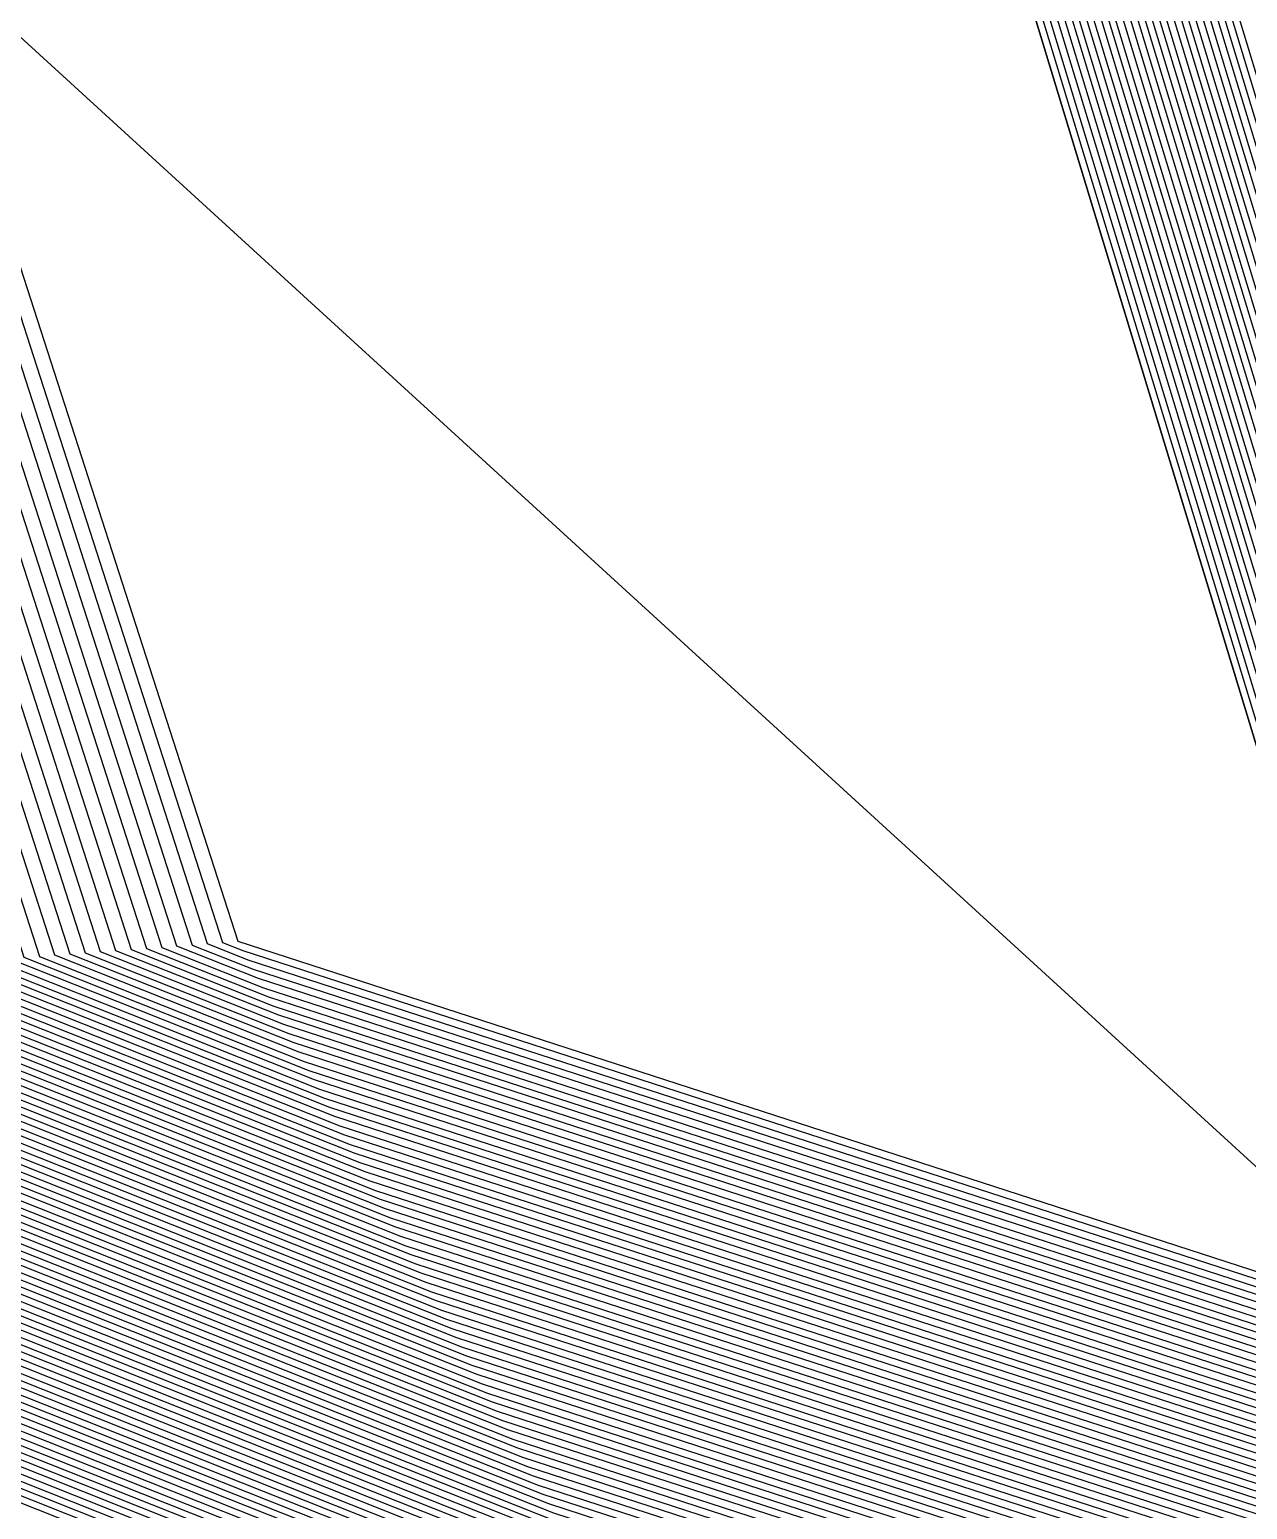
# Model space of a CAD drawing. Extents: x 7084 to 11035, y 13750 to 16729.
# Drawn here: x 8532.5 to 8619, y 14683.9 to 14789.2 of the extents above; entities that cross this region are included whole.
import ezdxf

# ---------------------------------------------------------------- set-up
doc = ezdxf.new("R2010")
doc.units = 0
doc.layers.add('Default', color=7, linetype='Continuous')

msp = doc.modelspace()

# ---------------------------------------------------------------- linework, layer by layer
at = {"layer": 'Default'}
for points in [[(9675.85, 14629.89), (9497.41, 14569.78), (9258.86, 14573.54), (9224.23, 14537.97), (9100.3, 14558.03), (9092.1, 14618.22), (8902.39, 14650.16), (8759.63, 14653.91), (8643.18, 14653.91), (8573.68, 14676.45), (8467.97, 14718.4), (8449.19, 14776.63), (8483, 14891.21), (8469.85, 15015.18), (8428.84, 15128.27), (8436.36, 15222.18), (8516.55, 15264.14), (8528.58, 15263.42), (8581.17, 15372.36), (8613.88, 15377.39), (8658.96, 15441.25), (8683.28, 15429.51), (8746.93, 15412.92), (8815.2, 15455.59)], [(9679.71, 14652.6), (9491.44, 14589.18), (9239.77, 14593.14), (9213.68, 14566.35), (9120.3, 14581.46), (9114.12, 14626.81), (8913.97, 14660.5), (8763.36, 14664.47), (8640.49, 14664.47), (8567.17, 14688.25), (8487.53, 14719.85), (8467.71, 14781.29), (8503.38, 14902.17), (8489.51, 15032.97), (8458.61, 15118.17), (8466.54, 15217.26), (8526.96, 15248.86), (8536.02, 15248.32), (8591.51, 15363.26), (8616.15, 15367.05), (8663.71, 15434.43), (8682.04, 15425.58), (8749.19, 15408.07), (8821.22, 15453.09)], [(9680.35, 14656.38), (9490.45, 14592.41), (9236.58, 14596.41), (9211.92, 14571.08), (9123.64, 14585.37), (9117.79, 14628.25), (8915.9, 14662.23), (8763.98, 14666.23), (8640.05, 14666.23), (8566.09, 14690.21), (8490.79, 14720.1), (8470.8, 14782.06), (8506.78, 14904), (8492.79, 15035.93), (8463.58, 15116.49), (8471.57, 15216.43), (8528.69, 15246.32), (8537.26, 15245.81), (8593.23, 15361.74), (8616.53, 15365.33), (8664.51, 15433.29), (8681.83, 15424.93), (8749.57, 15407.27), (8822.23, 15452.68)], [(9684.64, 14681.62), (9483.83, 14613.97), (9215.37, 14618.2), (9200.19, 14602.61), (9145.86, 14611.4), (9142.27, 14637.79), (8928.77, 14673.72), (8768.12, 14677.95), (8637.06, 14677.95), (8558.85, 14703.32), (8512.51, 14721.71), (8491.38, 14787.24), (8529.43, 14916.18), (8514.63, 15055.69), (8496.65, 15105.27), (8505.11, 15210.96), (8540.26, 15229.35), (8545.53, 15229.03), (8604.72, 15351.63), (8619.06, 15353.84), (8669.79, 15425.71), (8680.45, 15420.56), (8752.08, 15401.89), (8828.92, 15449.91)], [(9688.5, 14704.33), (9477.86, 14633.37), (9196.28, 14637.81), (9189.64, 14630.99), (9165.87, 14634.84), (9164.3, 14646.38), (8940.36, 14684.07), (8771.85, 14688.51), (8634.38, 14688.51), (8552.34, 14715.11), (8532.07, 14723.16), (8509.9, 14791.89), (8549.81, 14927.14), (8534.29, 15073.48), (8526.42, 15095.17), (8535.29, 15206.03), (8550.67, 15214.07), (8552.98, 15213.94), (8615.06, 15342.54), (8621.33, 15343.5), (8674.55, 15418.89), (8679.21, 15416.63), (8754.34, 15397.04), (8834.94, 15447.42)], [(9675.63, 14628.62), (9497.74, 14568.7), (9259.92, 14572.45), (9224.82, 14536.39), (9099.19, 14556.73), (9090.87, 14617.75), (8901.74, 14649.58), (8759.43, 14653.33), (8643.33, 14653.33), (8574.04, 14675.8), (8466.89, 14718.32), (8448.16, 14776.37), (8481.87, 14890.6), (8468.76, 15014.19), (8427.19, 15128.83), (8434.68, 15222.46), (8515.97, 15264.98), (8528.16, 15264.26), (8580.6, 15372.86), (8613.75, 15377.97), (8658.69, 15441.63), (8683.35, 15429.73), (8746.8, 15413.19)], [(9681.85, 14665.21), (9488.13, 14599.96), (9229.16, 14604.04), (9207.81, 14582.11), (9131.42, 14594.48), (9126.36, 14631.59), (8920.41, 14666.25), (8765.43, 14670.33), (8639, 14670.33), (8563.55, 14694.8), (8498.39, 14720.66), (8478, 14783.87), (8514.7, 14908.26), (8500.43, 15042.85), (8475.15, 15112.56), (8483.31, 15214.52), (8532.74, 15240.38), (8540.16, 15239.93), (8597.25, 15358.21), (8617.41, 15361.31), (8666.35, 15430.64)], [(9683.57, 14675.31), (9485.48, 14608.58), (9220.67, 14612.75), (9203.12, 14594.73), (9140.31, 14604.9), (9136.15, 14635.4), (8925.55, 14670.85), (8767.09, 14675.02), (8637.81, 14675.02), (8560.66, 14700.04), (8507.08, 14721.31), (8486.23, 14785.94), (8523.76, 14913.14), (8509.17, 15050.75), (8488.38, 15108.07), (8496.72, 15212.33), (8537.37, 15233.59), (8543.47, 15233.23), (8601.85, 15354.16), (8618.43, 15356.71), (8668.47, 15427.61), (8680.8, 15421.66), (8751.45, 15403.23)], [(9673.49, 14616.01), (9501.05, 14557.92), (9270.53, 14561.55), (9230.68, 14520.62), (9088.07, 14543.71), (9078.64, 14612.97), (8895.31, 14643.83), (8757.36, 14647.46), (8644.82, 14647.46), (8577.66, 14669.24), (8456.02, 14717.52), (8437.87, 14773.79), (8470.54, 14884.51), (8457.84, 15004.31), (8410.65, 15134.44), (8417.91, 15225.2), (8510.19, 15273.47), (8524.03, 15272.64), (8574.85, 15377.92), (8612.49, 15383.71)], [(9674.56, 14622.31), (9499.39, 14563.31), (9265.22, 14567), (9227.75, 14528.51), (9093.63, 14550.22), (9084.75, 14615.36), (8898.52, 14646.71), (8758.39, 14650.39), (8644.07, 14650.39), (8575.85, 14672.52), (8461.45, 14717.92), (8443.02, 14775.08), (8476.2, 14887.56), (8463.3, 15009.25), (8418.92, 15131.63), (8426.3, 15223.83), (8513.08, 15269.23), (8526.1, 15268.45), (8577.72, 15375.39), (8613.12, 15380.84)], [(9679.28, 14650.07), (9492.11, 14587.03), (9241.89, 14590.97), (9214.85, 14563.19), (9118.08, 14578.86), (9111.68, 14625.86), (8912.68, 14659.35), (8762.95, 14663.29), (8640.79, 14663.29), (8567.89, 14686.94), (8485.35, 14719.69), (8465.65, 14780.77), (8501.12, 14900.95), (8487.33, 15030.99), (8455.31, 15119.29), (8463.19, 15217.8), (8525.8, 15250.56), (8535.19, 15250), (8590.36, 15364.27)], [(8930.7, 14675.45), (8768.74, 14679.71), (8636.62, 14679.71), (8557.77, 14705.28), (8515.77, 14721.95), (8494.46, 14788.01), (8532.82, 14918.01), (8517.91, 15058.66), (8501.61, 15103.58), (8510.14, 15210.14), (8542, 15226.8), (8546.77, 15226.52), (8606.44, 15350.12)], [(9685.5, 14686.66), (9482.5, 14618.28), (9211.13, 14622.56), (9197.85, 14608.92), (9150.31, 14616.61), (9147.16, 14639.7), (8931.35, 14676.02), (8768.95, 14680.3), (8636.47, 14680.3), (8557.41, 14705.94), (8516.86, 14722.03), (8495.49, 14788.27), (8533.95, 14918.62), (8519, 15059.65), (8503.27, 15103.02), (8511.82, 15209.86), (8542.57, 15225.95), (8547.19, 15225.68), (8607.02, 15349.61)], [(8607.59, 15349.11), (8547.6, 15224.84), (8543.15, 15225.11), (8513.49, 15209.59), (8504.92, 15102.46), (8520.09, 15060.63), (8535.09, 14919.23), (8496.52, 14788.53), (8517.95, 14722.11), (8557.04, 14706.59), (8636.32, 14680.88), (8769.16, 14680.88), (8931.99, 14676.6), (9148.39, 14640.18), (9151.42, 14617.91), (9197.26, 14610.49), (9210.07, 14623.65), (9482.17, 14619.36), (9685.71, 14687.92)], [(9686.14, 14690.45), (9481.51, 14621.52), (9207.95, 14625.83), (9196.09, 14613.65), (9153.64, 14620.52), (9150.83, 14641.13), (8933.28, 14677.75), (8769.57, 14682.06), (8636.02, 14682.06), (8556.32, 14707.91), (8520.12, 14722.27), (8498.58, 14789.05), (8537.35, 14920.44), (8522.27, 15062.61), (8508.23, 15101.34), (8516.85, 15209.04), (8544.31, 15223.41), (8548.43, 15223.16), (8608.74, 15348.1)], [(8610.46, 15346.58), (8549.67, 15220.65), (8546.04, 15220.86), (8521.88, 15208.22), (8513.19, 15099.66), (8525.55, 15065.57), (8540.75, 14922.27), (8501.67, 14789.82), (8523.38, 14722.51), (8555.24, 14709.87), (8635.57, 14683.82), (8770.19, 14683.82), (8935.21, 14679.47), (9154.51, 14642.56), (9156.98, 14624.42), (9194.33, 14618.37), (9204.76, 14629.09)], [(9687, 14695.49), (9480.18, 14625.83), (9203.7, 14630.18), (9193.74, 14619.95), (9158.09, 14625.72), (9155.73, 14643.04), (8935.85, 14680.05), (8770.4, 14684.4), (8635.42, 14684.4), (8554.87, 14710.53), (8524.47, 14722.59), (8502.69, 14790.08), (8541.88, 14922.88), (8526.64, 15066.56), (8514.85, 15099.1), (8523.55, 15207.95), (8546.62, 15220.01), (8550.08, 15219.81), (8611.04, 15346.07)], [(8611.61, 15345.57), (8550.5, 15218.97), (8547.2, 15219.17), (8525.23, 15207.67), (8516.5, 15098.53), (8527.73, 15067.55), (8543.01, 14923.49), (8503.72, 14790.34), (8525.55, 14722.68), (8554.51, 14711.18), (8635.27, 14684.99), (8770.61, 14684.99), (8936.5, 14680.62), (9156.95, 14643.52), (9159.2, 14627.03), (9193.15, 14621.53), (9202.64, 14631.27), (9479.85, 14626.91), (9687.21, 14696.76)], [(9687.64, 14699.28), (9479.19, 14629.06), (9200.52, 14633.45), (9191.98, 14624.68), (9161.42, 14629.63), (9159.4, 14644.47), (8937.78, 14681.77), (8771.02, 14686.16), (8634.98, 14686.16), (8553.79, 14712.49), (8527.72, 14722.84), (8505.78, 14790.86), (8545.28, 14924.71), (8529.92, 15069.53), (8519.81, 15097.41), (8528.58, 15207.12), (8548.36, 15217.47), (8551.32, 15217.29), (8612.76, 15344.56)], [(8613.34, 15344.05), (8551.74, 15216.45), (8548.94, 15216.62), (8530.26, 15206.85), (8521.46, 15096.85), (8531.01, 15070.52), (8546.41, 14925.32), (8506.81, 14791.12), (8528.81, 14722.92), (8553.43, 14713.15), (8634.83, 14686.75), (8771.23, 14686.75), (8938.43, 14682.35), (9160.62, 14644.95), (9162.53, 14630.93), (9191.4, 14626.26), (9199.46, 14634.54), (9478.86, 14630.14), (9687.86, 14700.54)], [(8613.91, 15343.55), (8552.15, 15215.61), (8549.51, 15215.77), (8531.94, 15206.58), (8523.11, 15096.29), (8532.1, 15071.5), (8547.54, 14925.93), (8507.84, 14791.38), (8529.9, 14723), (8553.07, 14713.8), (8634.68, 14687.33), (8771.43, 14687.33), (8939.07, 14682.92), (9161.85, 14645.43), (9163.65, 14632.23), (9190.81, 14627.83), (9198.4, 14635.63), (9478.53, 14631.22), (9688.07, 14701.8)], [(8939.71, 14683.5), (8771.64, 14687.92), (8634.53, 14687.92), (8552.7, 14714.46), (8530.98, 14723.08), (8508.87, 14791.63), (8548.68, 14926.53), (8533.2, 15072.49), (8524.77, 15095.73), (8533.61, 15206.3), (8550.09, 15214.92), (8552.56, 15214.78), (8614.49, 15343.04)], [(8615.63, 15342.03), (8553.39, 15213.1), (8551.25, 15213.23), (8536.97, 15205.76), (8528.08, 15094.61), (8535.38, 15074.47), (8550.94, 14927.75), (8510.93, 14792.15), (8533.16, 14723.24)], [(9688.93, 14706.85), (9477.2, 14635.53), (9194.16, 14639.99), (9188.46, 14634.14), (9168.09, 14637.44), (9166.74, 14647.33), (8941.64, 14685.22), (8772.26, 14689.68), (8634.08, 14689.68), (8551.62, 14716.42), (8534.24, 14723.32), (8511.96, 14792.41), (8552.07, 14928.36), (8536.47, 15075.46), (8529.73, 15094.05), (8538.65, 15205.48), (8551.83, 15212.38), (8553.8, 15212.26), (8616.21, 15341.52)], [(9689.79, 14711.9), (9475.88, 14639.84), (9189.91, 14644.35), (9186.12, 14640.45), (9172.54, 14642.65), (9171.64, 14649.24), (8944.22, 14687.52), (8773.09, 14692.02), (8633.49, 14692.02), (8550.17, 14719.05), (8538.59, 14723.64), (8516.07, 14793.44), (8556.6, 14930.8), (8540.84, 15079.41), (8536.35, 15091.8), (8545.35, 15204.39), (8554.14, 15208.98), (8555.46, 15208.91), (8618.51, 15339.5)], [(8619.08, 15339), (8555.87, 15208.07), (8554.72, 15208.14), (8547.03, 15204.11), (8538, 15091.24), (8541.93, 15080.4), (8557.73, 14931.41), (8517.1, 14793.7), (8539.67, 14723.72), (8549.81, 14719.7), (8633.34, 14692.61), (8773.3, 14692.61), (8944.86, 14688.1), (9172.86, 14649.72), (9173.65, 14643.95), (9185.53, 14642.02), (9188.85, 14645.43)], [(8619.66, 15338.49), (8556.29, 15207.23), (8555.3, 15207.29), (8548.71, 15203.84), (8539.65, 15090.68), (8543.02, 15081.39), (8558.87, 14932.02), (8518.13, 14793.96), (8540.76, 14723.8), (8549.45, 14720.36), (8633.19, 14693.2), (8773.5, 14693.2), (8945.5, 14688.67), (9174.09, 14650.2), (9174.76, 14645.25), (9184.95, 14643.6), (9187.79, 14646.52), (9475.22, 14642), (9690.22, 14714.42)], [(8620.23, 15337.99), (8556.7, 15206.39), (8555.88, 15206.44), (8550.38, 15203.57), (8541.31, 15090.12), (8544.12, 15082.37), (8560, 14932.62), (8519.16, 14794.22), (8541.85, 14723.88), (8549.09, 14721.01), (8633.04, 14693.78), (8773.71, 14693.78), (8946.15, 14689.25), (9175.31, 14650.67), (9175.87, 14646.55), (9184.36, 14645.18)], [(9690.65, 14716.94), (9474.55, 14644.15), (9185.67, 14648.7), (9183.77, 14646.75), (9176.98, 14647.85), (9176.53, 14651.15), (8946.79, 14689.82), (8773.92, 14694.37), (8632.89, 14694.37), (8548.73, 14721.67), (8542.93, 14723.97), (8520.19, 14794.48), (8561.13, 14933.23), (8545.21, 15083.36), (8542.96, 15089.56), (8552.06, 15203.29), (8556.45, 15205.59), (8557.11, 15205.55), (8620.8, 15337.48)], [(8621.38, 15336.98), (8557.53, 15204.71), (8557.03, 15204.74), (8553.74, 15203.02), (8544.62, 15089), (8546.3, 15084.35), (8562.26, 14933.84), (8521.22, 14794.74), (8544.02, 14724.05), (8548.36, 14722.32), (8632.74, 14694.96), (8774.12, 14694.96), (8947.44, 14690.4), (9177.76, 14651.63), (9178.09, 14649.16), (9183.19, 14648.33), (9184.61, 14649.79), (9474.22, 14645.23), (9690.86, 14718.2)], [(9178.98, 14652.11), (8948.08, 14690.97), (8774.33, 14695.54), (8632.59, 14695.54), (8548, 14722.98), (8545.11, 14724.13), (8522.25, 14795), (8563.4, 14934.45), (8547.39, 15085.34), (8546.27, 15088.44), (8555.41, 15202.74), (8557.61, 15203.89), (8557.94, 15203.87), (8621.95, 15336.47)], [(8775.12, 14696.89), (8774.73, 14697.15), (8632.78, 14697.15), (8632.6, 14697.42), (8577.65, 14878.29), (8577.55, 14878.58), (8566.1, 14935.82), (8566.1, 14936.01), (8550.08, 15087.11), (8550.17, 15087.31), (8559.33, 15201.79), (8559.43, 15202.01), (8559.47, 15202.11), (8559.51, 15202.37), (8623.62, 15335.16)], [(8948.87, 14692.5), (8775.5, 14697.06), (8774.71, 14697.59), (8633.28, 14697.59), (8632.9, 14698.13), (8578.15, 14878.34), (8577.95, 14878.93), (8566.55, 14935.97), (8566.55, 14936.34), (8550.58, 15086.9), (8550.76, 15087.31), (8559.88, 15201.38), (8560.1, 15201.82), (8560.16, 15202.02), (8560.26, 15202.54), (8624.14, 15334.85)], [(8624.65, 15334.55), (8561.01, 15202.71), (8560.86, 15201.93), (8560.76, 15201.63), (8560.44, 15200.97), (8551.35, 15087.31), (8551.08, 15086.7), (8566.99, 14936.68), (8566.99, 14936.11), (8578.36, 14879.29), (8578.65, 14878.4), (8633.2, 14698.83), (8633.77, 14698.02), (8774.7, 14698.02), (8775.88, 14697.23), (8948.63, 14692.69), (8949.76, 14692.76), (9179.34, 14654.12)], [(8948.38, 14692.88), (8776.26, 14697.4), (8774.68, 14698.46), (8634.26, 14698.46), (8633.51, 14699.54), (8579.15, 14878.46), (8578.76, 14879.64), (8567.43, 14936.26), (8567.43, 14937.02), (8551.58, 15086.49), (8551.94, 15087.31), (8561, 15200.56), (8561.43, 15201.44), (8561.56, 15201.84), (8561.75, 15202.89), (8625.17, 15334.24)], [(8625.69, 15333.94), (8562.5, 15203.06), (8562.26, 15201.74), (8562.09, 15201.25), (8561.56, 15200.14), (8552.53, 15087.31), (8552.08, 15086.29), (8567.88, 14937.35), (8567.88, 14936.41), (8579.16, 14879.99), (8579.65, 14878.52), (8633.81, 14700.24), (8634.75, 14698.89), (8774.66, 14698.89), (8776.63, 14697.58), (8948.14, 14693.06), (8950.02, 14693.19)], [(8947.89, 14693.25), (8777.01, 14697.75), (8774.65, 14699.33), (8635.25, 14699.33), (8634.11, 14700.95), (8580.15, 14878.57), (8579.56, 14880.35), (8568.32, 14936.56), (8568.32, 14937.69), (8552.58, 15086.08), (8553.12, 15087.31), (8562.12, 15199.73), (8562.76, 15201.06), (8562.95, 15201.65), (8563.25, 15203.23), (8626.2, 15333.64)], [(8947.4, 14693.63), (8777.77, 14698.09), (8774.61, 14700.19), (8636.23, 14700.19), (8634.72, 14702.36), (8581.15, 14878.69), (8580.37, 14881.05), (8569.21, 14936.85), (8569.21, 14938.36), (8553.58, 15085.67), (8554.3, 15087.31), (8563.23, 15198.91), (8564.09, 15200.69), (8564.35, 15201.47), (8564.74, 15203.57), (8627.24, 15333.03)], [(8627.75, 15332.73), (8565.49, 15203.75), (8565.05, 15201.38), (8564.75, 15200.5), (8563.79, 15198.5), (8554.89, 15087.31), (8554.08, 15085.47), (8569.65, 14938.7), (8569.65, 14937), (8580.77, 14881.4), (8581.65, 14878.75), (8635.02, 14703.07), (8636.72, 14700.63), (8774.6, 14700.63), (8778.14, 14698.27), (8947.15, 14693.82), (8950.55, 14694.04)], [(8628.27, 15332.42), (8566.24, 15203.92), (8565.74, 15201.29), (8565.41, 15200.31), (8564.35, 15198.09), (8555.49, 15087.31), (8554.58, 15085.26), (8570.09, 14939.03), (8570.09, 14937.15), (8581.17, 14881.76), (8582.15, 14878.8), (8635.33, 14703.77), (8637.22, 14701.06), (8774.58, 14701.06), (8778.52, 14698.44), (8946.9, 14694.01)], [(8946.66, 14694.2), (8778.9, 14698.61), (8774.57, 14701.5), (8637.71, 14701.5), (8635.63, 14704.48), (8582.65, 14878.86), (8581.57, 14882.11), (8570.53, 14937.29), (8570.53, 14939.37), (8555.08, 15085.06), (8556.08, 15087.31), (8564.91, 15197.68), (8566.08, 15200.12), (8566.44, 15201.2), (8566.98, 15204.09), (8628.79, 15332.12)], [(8629.31, 15331.82), (8567.73, 15204.26), (8567.14, 15201.11), (8566.74, 15199.93), (8565.46, 15197.27), (8556.67, 15087.31), (8555.58, 15084.85), (8570.98, 14939.71), (8570.98, 14937.44), (8581.97, 14882.46), (8583.16, 14878.92), (8635.94, 14705.18), (8638.2, 14701.93), (8774.55, 14701.93), (8779.28, 14698.78), (8946.41, 14694.39)], [(8629.82, 15331.51), (8568.48, 15204.44), (8567.84, 15201.02), (8567.41, 15199.74), (8566.02, 15196.86), (8557.26, 15087.31), (8556.08, 15084.65), (8571.42, 14940.04), (8571.42, 14937.59), (8582.38, 14882.82), (8583.66, 14878.98), (8636.24, 14705.89), (8638.69, 14702.37)], [(8630.34, 15331.21), (8569.22, 15204.61), (8568.53, 15200.93), (8568.07, 15199.55), (8566.58, 15196.45), (8557.85, 15087.31), (8556.58, 15084.44), (8571.86, 14940.38), (8571.86, 14937.74), (8582.78, 14883.17), (8584.16, 14879.03), (8636.54, 14706.6), (8639.19, 14702.8), (8774.52, 14702.8), (8780.03, 14699.13), (8945.92, 14694.76), (8951.2, 14695.11), (9171.66, 14658), (9177.06, 14661.1), (9181.54, 14660.99), (9185.91, 14659.15), (9188.67, 14659.03)], [(8945.43, 14695.14), (8780.79, 14699.47), (8774.48, 14703.67), (8640.17, 14703.67), (8637.15, 14708.01), (8585.16, 14879.15), (8583.58, 14883.87), (8572.75, 14938.03), (8572.75, 14941.05), (8557.59, 15084.03), (8559.03, 15087.31), (8567.7, 15195.63), (8569.4, 15199.18), (8569.93, 15200.75), (8570.72, 15204.95), (8631.37, 15330.6)], [(8631.89, 15330.3), (8571.46, 15205.13), (8570.63, 15200.66), (8570.07, 15198.99), (8568.25, 15195.22), (8559.62, 15087.31), (8558.09, 15083.83), (8573.19, 14941.39), (8573.19, 14938.18), (8583.98, 14884.23), (8585.66, 14879.21), (8637.45, 14708.71), (8640.66, 14704.11), (8774.47, 14704.11), (8781.16, 14699.65), (8945.18, 14695.33)], [(8944.94, 14695.52), (8781.54, 14699.82), (8774.45, 14704.54), (8641.15, 14704.54), (8637.76, 14709.42), (8586.16, 14879.26), (8584.39, 14884.58), (8573.64, 14938.33), (8573.64, 14941.73), (8558.59, 15083.62), (8560.21, 15087.31), (8568.81, 15194.81), (8570.73, 15198.8), (8571.32, 15200.57), (8572.21, 15205.3), (8632.41, 15329.99)], [(8632.92, 15329.69), (8572.96, 15205.47), (8572.02, 15200.48), (8571.4, 15198.61), (8569.37, 15194.4), (8560.8, 15087.31), (8559.09, 15083.42), (8574.08, 14942.06), (8574.08, 14938.48), (8584.79, 14884.93), (8586.66, 14879.32), (8638.06, 14710.12), (8641.65, 14704.98), (8774.43, 14704.98), (8781.92, 14699.99), (8944.69, 14695.71)], [(8633.44, 15329.39), (8573.7, 15205.64), (8572.72, 15200.39), (8572.06, 15198.42), (8569.93, 15193.99), (8561.39, 15087.31), (8559.59, 15083.21), (8574.52, 14942.4), (8574.52, 14938.62), (8585.19, 14885.29), (8587.16, 14879.38), (8638.36, 14710.83), (8642.14, 14705.41), (8774.42, 14705.41), (8782.3, 14700.16), (8944.44, 14695.9), (8951.99, 14696.39), (9167.48, 14660.12)], [(8634.99, 15328.48), (8575.94, 15206.16), (8574.81, 15200.12), (8574.06, 15197.86), (8571.6, 15192.76), (8563.17, 15087.31), (8561.09, 15082.6), (8575.85, 14943.41), (8575.85, 14939.07), (8586.4, 14886.34), (8588.66, 14879.55), (8639.28, 14712.95), (8643.62, 14706.72), (8774.37, 14706.72), (8783.43, 14700.68), (8943.7, 14696.46)], [(8943.46, 14696.65), (8783.8, 14700.85), (8774.35, 14707.15), (8644.11, 14707.15), (8639.58, 14713.65), (8589.16, 14879.61), (8586.8, 14886.7), (8576.3, 14939.22), (8576.3, 14943.74), (8561.59, 15082.39), (8563.76, 15087.31), (8572.16, 15192.35), (8574.72, 15197.67), (8575.51, 15200.03), (8576.69, 15206.33), (8635.51, 15328.17)], [(8784.56, 14701.2), (8774.32, 14708.02), (8645.09, 14708.02), (8640.19, 14715.06), (8590.16, 14879.72), (8587.6, 14887.4), (8577.18, 14939.51), (8577.18, 14944.42), (8562.59, 15081.98), (8564.94, 15087.31), (8573.28, 15191.53), (8576.05, 15197.29), (8576.9, 15199.85), (8578.18, 15206.68), (8636.54, 15327.57)], [(8637.06, 15327.26), (8578.93, 15206.85), (8577.6, 15199.76), (8576.71, 15197.1), (8573.83, 15191.12), (8565.53, 15087.31), (8563.09, 15081.78), (8577.62, 14944.75), (8577.62, 14939.66), (8588.01, 14887.76), (8590.66, 14879.78), (8640.49, 14715.77), (8645.59, 14708.46), (8774.3, 14708.46), (8784.94, 14701.37), (8942.72, 14697.22)], [(8637.58, 15326.96), (8579.68, 15207.02), (8578.3, 15199.67), (8577.38, 15196.91), (8574.39, 15190.71), (8566.12, 15087.31), (8563.59, 15081.57), (8578.07, 14945.09), (8578.07, 14939.81), (8588.41, 14888.11), (8591.16, 14879.84), (8640.79, 14716.48), (8646.08, 14708.89), (8774.29, 14708.89), (8785.31, 14701.54), (8942.47, 14697.4), (8953.04, 14698.09), (9161.9, 14662.94)], [(8891.45, 14640.38), (8756.11, 14643.94), (8645.71, 14643.94), (8579.83, 14665.31), (8449.5, 14717.03), (8431.7, 14772.23), (8463.75, 14880.86), (8451.28, 14998.38), (8400.73, 15137.8), (8407.85, 15226.84), (8506.72, 15278.56)], [(9672.63, 14610.96), (9502.37, 14553.61), (9274.77, 14557.19), (9233.03, 14514.32), (9083.63, 14538.5), (9073.74, 14611.07), (8892.73, 14641.53), (8756.53, 14645.12), (8645.41, 14645.12), (8579.11, 14666.62), (8451.68, 14717.2), (8433.75, 14772.75), (8466.01, 14882.07), (8453.47, 15000.36), (8404.04, 15136.68), (8411.2, 15226.29), (8507.87, 15276.86)], [(9672.84, 14612.22), (9502.04, 14554.69), (9273.71, 14558.28), (9232.44, 14515.89), (9084.74, 14539.81), (9074.96, 14611.54), (8893.38, 14642.11), (8756.74, 14645.7), (8645.27, 14645.7), (8578.74, 14667.28), (8452.76, 14717.28), (8434.78, 14773.01), (8467.15, 14882.68), (8454.56, 15001.34), (8405.69, 15136.12), (8412.88, 15226.02), (8508.45, 15276.01)], [(8510.77, 15272.62), (8419.59, 15224.92), (8412.3, 15133.88), (8458.93, 15005.3), (8471.68, 14885.12), (8438.9, 14774.05), (8457.11, 14717.6), (8577.3, 14669.9), (8644.67, 14648.05), (8757.56, 14648.05), (8895.95, 14644.41), (9079.86, 14613.45), (9089.18, 14545.01)], [(8511.92, 15270.92), (8422.94, 15224.37), (8415.61, 15132.76), (8461.11, 15007.27), (8473.94, 14886.34), (8440.96, 14774.56), (8459.28, 14717.76), (8576.57, 14671.21), (8644.37, 14649.22), (8757.98, 14649.22), (8897.24, 14645.56), (9082.31, 14614.41), (9091.41, 14547.62), (9228.92, 14525.35), (9267.35, 14564.82), (9500.06, 14561.16), (9674.13, 14619.79)], [(8643.92, 14650.98), (8575.49, 14673.18), (8462.54, 14718), (8444.04, 14775.34), (8477.34, 14888.16), (8464.39, 15010.24), (8420.57, 15131.07), (8427.97, 15223.55), (8513.66, 15268.38)], [(9674.99, 14624.84), (9498.73, 14565.47), (9263.1, 14569.18), (9226.58, 14531.66), (9095.85, 14552.82), (9087.2, 14616.32), (8899.81, 14647.86), (8758.81, 14651.57), (8643.77, 14651.57), (8575.13, 14673.83), (8463.63, 14718.08), (8445.07, 14775.6), (8478.47, 14888.77), (8465.48, 15011.23), (8422.23, 15130.51), (8429.65, 15223.28), (8514.24, 15267.53)], [(8514.81, 15266.68), (8431.33, 15223), (8423.88, 15129.95), (8466.57, 15012.21), (8479.6, 14889.38), (8446.1, 14775.86), (8464.71, 14718.16), (8574.77, 14674.49), (8643.63, 14652.15), (8759.01, 14652.15), (8900.46, 14648.43), (9088.43, 14616.79), (9096.96, 14554.13), (9225.99, 14533.24), (9262.04, 14570.27), (9498.4, 14566.55), (9675.2, 14626.1)], [(8515.39, 15265.83), (8433, 15222.73), (8425.54, 15129.39), (8467.67, 15013.2), (8480.73, 14889.99), (8447.13, 14776.11), (8465.8, 14718.24), (8574.4, 14675.14), (8643.48, 14652.74), (8759.22, 14652.74), (8901.1, 14649.01), (9089.65, 14617.27), (9098.08, 14555.43), (9225.4, 14534.81)], [(9676.28, 14632.41), (9496.74, 14571.93), (9256.74, 14575.71), (9223.06, 14541.12), (9102.52, 14560.64), (9094.54, 14619.18), (8903.67, 14651.31), (8760.05, 14655.08), (8642.88, 14655.08), (8572.96, 14677.76), (8470.15, 14718.57), (8451.25, 14777.15), (8485.26, 14892.43), (8472.04, 15017.15), (8432.15, 15127.15), (8439.71, 15221.64), (8517.71, 15262.44)], [(9676.49, 14633.67), (9496.41, 14573.01), (9255.68, 14576.8), (9222.47, 14542.7), (9103.63, 14561.94), (9095.77, 14619.66), (8904.32, 14651.88), (8760.25, 14655.67), (8642.73, 14655.67), (8572.6, 14678.42), (8471.23, 14718.65), (8452.28, 14777.41), (8486.4, 14893.04), (8473.13, 15018.14), (8433.81, 15126.58), (8441.39, 15221.36), (8518.28, 15261.59)], [(9676.92, 14636.19), (9495.75, 14575.17), (9253.56, 14578.98), (9221.3, 14545.85), (9105.85, 14564.54), (9098.22, 14620.61), (8905.6, 14653.03), (8760.67, 14656.84), (8642.43, 14656.84), (8571.87, 14679.73), (8473.4, 14718.81), (8454.33, 14777.93), (8488.66, 14894.25), (8475.31, 15020.12), (8437.11, 15125.46), (8444.74, 15220.81), (8519.44, 15259.89)], [(8520.02, 15259.04), (8446.42, 15220.54), (8438.77, 15124.9), (8476.4, 15021.11), (8489.79, 14894.86), (8455.36, 14778.18), (8474.49, 14718.89), (8571.51, 14680.38), (8642.28, 14657.43), (8760.88, 14657.43), (8906.25, 14653.6), (9099.44, 14621.09), (9106.97, 14565.84), (9220.71, 14547.43), (9252.5, 14580.07)], [(9677.35, 14638.72), (9495.09, 14577.32), (9251.43, 14581.16), (9220.13, 14549), (9108.08, 14567.14), (9100.66, 14621.56), (8906.89, 14654.18), (8761.08, 14658.02), (8642.13, 14658.02), (8571.15, 14681.04), (8475.58, 14718.97), (8456.39, 14778.44), (8490.93, 14895.47), (8477.5, 15022.1), (8440.42, 15124.34), (8448.09, 15220.27), (8520.6, 15258.2)], [(9677.56, 14639.98), (9494.76, 14578.4), (9250.37, 14582.25), (9219.54, 14550.58), (9109.19, 14568.45), (9101.89, 14622.04), (8907.53, 14654.75), (8761.29, 14658.6), (8641.99, 14658.6), (8570.79, 14681.69), (8476.66, 14719.05), (8457.42, 14778.7), (8492.06, 14896.08), (8478.59, 15023.08), (8442.07, 15123.78), (8449.77, 15219.99), (8521.18, 15257.35)], [(8521.75, 15256.5), (8451.45, 15219.72), (8443.73, 15123.22), (8479.68, 15024.07), (8493.19, 14896.69), (8458.45, 14778.96), (8477.75, 14719.13), (8570.43, 14682.35), (8641.84, 14659.19), (8761.5, 14659.19), (8908.18, 14655.33), (9103.11, 14622.52), (9110.3, 14569.75), (9218.95, 14552.16), (9249.31, 14583.34), (9494.43, 14579.48), (9677.78, 14641.24)], [(8522.33, 15255.65), (8453.13, 15219.45), (8445.38, 15122.66), (8480.77, 15025.06), (8494.32, 14897.3), (8459.48, 14779.22), (8478.84, 14719.21), (8570.06, 14683), (8641.69, 14659.78), (8761.7, 14659.78), (8908.82, 14655.9), (9104.33, 14623), (9111.41, 14571.05), (9218.37, 14553.73), (9248.25, 14584.43), (9494.09, 14580.56), (9677.99, 14642.5)], [(8522.91, 15254.8), (8454.8, 15219.17), (8447.04, 15122.1), (8481.86, 15026.05), (8495.45, 14897.91), (8460.51, 14779.48), (8479.92, 14719.29), (8569.7, 14683.66), (8641.54, 14660.36), (8761.91, 14660.36), (8909.47, 14656.48), (9105.56, 14623.47), (9112.52, 14572.35), (9217.78, 14555.31), (9247.19, 14585.52), (9493.76, 14581.64), (9678.21, 14643.76)], [(8523.49, 15253.95), (8456.48, 15218.9), (8448.69, 15121.54), (8482.96, 15027.04), (8496.59, 14898.52), (8461.54, 14779.74), (8481.01, 14719.37), (8569.34, 14684.32), (8641.39, 14660.95), (8762.12, 14660.95), (8910.11, 14657.05), (9106.78, 14623.95), (9113.63, 14573.65), (9217.2, 14556.89), (9246.13, 14586.61), (9493.43, 14582.71), (9678.42, 14645.03)], [(9678.64, 14646.29), (9493.1, 14583.79), (9245.07, 14587.7), (9216.61, 14558.46), (9114.75, 14574.95), (9108, 14624.43), (8910.75, 14657.63), (8762.33, 14661.53), (8641.24, 14661.53), (8568.98, 14684.97), (8482.1, 14719.45), (8462.57, 14779.99), (8497.72, 14899.13), (8484.05, 15028.02), (8450.34, 15120.97), (8458.16, 15218.62), (8524.07, 15253.11)], [(8524.65, 15252.26), (8459.83, 15218.35), (8452, 15120.41), (8485.14, 15029.01), (8498.85, 14899.74), (8463.59, 14780.25), (8483.18, 14719.53), (8568.62, 14685.63), (8641.09, 14662.12), (8762.53, 14662.12), (8911.4, 14658.2), (9109.23, 14624.9), (9115.86, 14576.26), (9216.02, 14560.04), (9244.01, 14588.79)], [(8525.22, 15251.41), (8461.51, 15218.08), (8453.65, 15119.85), (8486.23, 15030), (8499.98, 14900.35), (8464.62, 14780.51), (8484.27, 14719.61), (8568.26, 14686.28), (8640.94, 14662.71), (8762.74, 14662.71), (8912.04, 14658.78), (9110.45, 14625.38), (9116.97, 14577.56), (9215.44, 14561.62)], [(9679.49, 14651.33), (9491.78, 14588.1), (9240.83, 14592.06), (9214.26, 14564.77), (9119.19, 14580.16), (9112.9, 14626.34), (8913.33, 14659.93), (8763.15, 14663.88), (8640.64, 14663.88), (8567.53, 14687.59), (8486.44, 14719.77), (8466.68, 14781.03), (8502.25, 14901.56), (8488.42, 15031.98), (8456.96, 15118.73), (8464.86, 15217.53), (8526.38, 15249.71)], [(8527.54, 15248.01), (8468.22, 15216.98), (8460.27, 15117.61), (8490.6, 15033.95), (8504.51, 14902.78), (8468.74, 14781.55), (8488.61, 14719.94), (8566.81, 14688.9), (8640.34, 14665.05), (8763.57, 14665.05), (8914.61, 14661.08), (9115.35, 14627.29), (9121.41, 14582.77), (9213.09, 14567.92), (9238.71, 14594.23), (9491.11, 14590.26), (9679.92, 14653.86)], [(8763.77, 14665.64), (8640.2, 14665.64), (8566.45, 14689.56), (8489.7, 14720.02), (8469.77, 14781.81), (8505.65, 14903.39), (8491.69, 15034.94), (8461.92, 15117.05), (8469.89, 15216.71), (8528.12, 15247.17)], [(9680.78, 14658.9), (9489.79, 14594.57), (9234.46, 14598.59), (9210.75, 14574.23), (9125.86, 14587.97), (9120.24, 14629.2), (8917.19, 14663.38), (8764.4, 14667.4), (8639.75, 14667.4), (8565.36, 14691.52), (8492.96, 14720.26), (8472.86, 14782.58), (8509.04, 14905.22), (8494.97, 15037.91), (8466.88, 15115.36), (8474.92, 15215.89), (8529.85, 15244.62)], [(8530.43, 15243.77), (8476.6, 15215.61), (8468.54, 15114.8), (8496.06, 15038.89), (8510.18, 14905.83), (8473.88, 14782.84), (8494.05, 14720.34), (8565, 14692.18), (8639.6, 14667.98), (8764.6, 14667.98), (8917.83, 14663.95), (9121.47, 14629.68), (9126.97, 14589.27)], [(8531.01, 15242.92), (8478.28, 15215.34), (8470.19, 15114.24), (8497.15, 15039.88), (8511.31, 14906.44), (8474.91, 14783.1), (8495.13, 14720.42), (8564.64, 14692.83), (8639.45, 14668.57), (8764.81, 14668.57), (8918.48, 14664.53), (9122.69, 14630.15), (9128.08, 14590.58), (9209.57, 14577.38), (9232.34, 14600.77), (9489.13, 14596.73), (9681.21, 14661.43)], [(8639.15, 14669.74), (8563.92, 14694.14), (8497.31, 14720.58), (8476.97, 14783.62), (8513.57, 14907.65), (8499.34, 15041.86), (8473.5, 15113.12), (8481.63, 15214.79), (8532.16, 15241.23)], [(9682.07, 14666.47), (9487.8, 14601.04), (9228.1, 14605.13), (9207.23, 14583.69), (9132.53, 14595.78), (9127.58, 14632.06), (8921.05, 14666.83), (8765.64, 14670.92), (8638.85, 14670.92), (8563.19, 14695.45), (8499.48, 14720.74), (8479.03, 14784.13), (8515.84, 14908.87), (8501.52, 15043.84), (8476.81, 15112), (8484.99, 15214.24), (8533.32, 15239.53)], [(9682.28, 14667.74), (9487.47, 14602.12), (9227.04, 14606.22), (9206.64, 14585.27), (9133.64, 14597.08), (9128.81, 14632.54), (8921.69, 14667.4), (8765.84, 14671.5), (8638.7, 14671.5), (8562.83, 14696.11), (8500.56, 14720.82), (8480.06, 14784.39), (8516.97, 14909.48), (8502.62, 15044.82), (8478.46, 15111.44), (8486.66, 15213.97), (8533.9, 15238.68), (8540.98, 15238.26)], [(8534.48, 15237.83), (8488.34, 15213.7), (8480.11, 15110.88), (8503.71, 15045.81), (8518.1, 14910.09), (8481.09, 14784.65), (8501.65, 14720.9), (8562.47, 14696.77), (8638.56, 14672.09), (8766.05, 14672.09), (8922.34, 14667.98), (9130.03, 14633.02), (9134.75, 14598.39), (9206.05, 14586.84), (9225.98, 14607.31), (9487.14, 14603.19), (9682.5, 14669)], [(9682.71, 14670.26), (9486.81, 14604.27), (9224.92, 14608.4), (9205.47, 14588.42), (9135.86, 14599.69), (9131.26, 14633.49), (8922.98, 14668.55), (8766.26, 14672.68), (8638.41, 14672.68), (8562.11, 14697.42), (8502.74, 14720.98), (8482.12, 14784.91), (8519.23, 14910.7), (8504.8, 15046.8), (8481.77, 15110.32), (8490.02, 15213.42), (8535.06, 15236.98), (8541.81, 15236.58)], [(8535.63, 15236.14), (8491.69, 15213.15), (8483.42, 15109.75), (8505.89, 15047.79), (8520.37, 14911.31), (8483.14, 14785.17), (8503.82, 14721.06), (8561.75, 14698.08), (8638.26, 14673.26), (8766.47, 14673.26), (8923.62, 14669.13), (9132.48, 14633.97), (9136.97, 14600.99), (9204.88, 14590), (9223.86, 14609.49), (9486.48, 14605.35), (9682.92, 14671.52)], [(8924.27, 14669.7), (8766.67, 14673.85), (8638.11, 14673.85), (8561.38, 14698.73), (8504.91, 14721.14), (8484.17, 14785.43), (8521.5, 14911.92), (8506.98, 15048.78), (8485.08, 15109.19), (8493.37, 15212.87), (8536.21, 15235.29)], [(8536.79, 15234.44), (8495.05, 15212.6), (8486.73, 15108.63), (8508.08, 15049.76), (8522.63, 14912.53), (8485.2, 14785.69), (8506, 14721.22), (8561.02, 14699.39), (8637.96, 14674.43), (8766.88, 14674.43), (8924.91, 14670.28), (9134.93, 14634.93), (9139.2, 14603.59), (9203.71, 14593.15), (9221.73, 14611.66), (9485.81, 14607.51), (9683.35, 14674.04)], [(9684.21, 14679.09), (9484.49, 14611.82), (9217.49, 14616.02), (9201.36, 14599.46), (9143.64, 14608.8), (9139.82, 14636.84), (8927.49, 14672.58), (8767.71, 14676.78), (8637.36, 14676.78), (8559.58, 14702.01), (8510.34, 14721.55), (8489.32, 14786.72), (8527.16, 14914.96), (8512.44, 15053.72), (8493.35, 15106.39), (8501.75, 15211.51), (8539.1, 15231.04)], [(8539.68, 15230.2), (8503.43, 15211.23), (8495, 15105.83), (8513.54, 15054.71), (8528.29, 14915.57), (8490.35, 14786.98), (8511.43, 14721.63), (8559.21, 14702.66), (8637.21, 14677.37), (8767.91, 14677.37), (8928.13, 14673.15), (9141.05, 14637.31), (9144.75, 14610.1), (9200.78, 14601.03), (9216.43, 14617.11), (9484.16, 14612.89), (9684.43, 14680.35)], [(9685.93, 14689.19), (9481.84, 14620.44), (9209.01, 14624.74), (9196.67, 14612.07), (9152.53, 14619.21), (9149.61, 14640.65), (8932.63, 14677.17), (8769.36, 14681.47), (8636.17, 14681.47), (8556.68, 14707.25), (8519.03, 14722.19), (8497.55, 14788.79), (8536.22, 14919.83), (8521.18, 15061.62), (8506.58, 15101.9), (8515.17, 15209.31), (8543.73, 15224.26)], [(9689.14, 14708.11), (9476.87, 14636.61), (9193.1, 14641.08), (9187.88, 14635.72), (9169.2, 14638.74), (9167.97, 14647.81), (8942.29, 14685.8), (8772.47, 14690.27), (8633.93, 14690.27), (8551.26, 14717.08), (8535.33, 14723.4), (8512.98, 14792.67), (8553.2, 14928.97), (8537.56, 15076.44), (8531.38, 15093.49), (8540.32, 15205.21), (8552.41, 15211.53), (8554.22, 15211.42)], [(9689.36, 14709.37), (9476.54, 14637.69), (9192.03, 14642.17), (9187.29, 14637.29), (9170.31, 14640.04), (9169.19, 14648.29), (8942.93, 14686.37), (8772.68, 14690.85), (8633.78, 14690.85), (8550.9, 14717.73), (8536.42, 14723.48), (8514.01, 14792.93), (8554.34, 14929.58), (8538.66, 15077.43), (8533.04, 15092.92), (8542, 15204.93), (8552.98, 15210.68), (8554.63, 15210.58)], [(9689.57, 14710.63), (9476.21, 14638.76), (9190.97, 14643.26), (9186.7, 14638.87), (9171.43, 14641.34), (9170.41, 14648.77), (8943.57, 14686.95), (8772.88, 14691.44), (8633.63, 14691.44), (8550.53, 14718.39), (8537.5, 14723.56), (8515.04, 14793.19), (8555.47, 14930.19), (8539.75, 15078.42), (8534.69, 15092.36), (8543.68, 15204.66), (8553.56, 15209.83), (8555.05, 15209.74)], [(8569.97, 15204.78), (8569.23, 15200.84), (8568.74, 15199.37), (8567.14, 15196.04), (8558.44, 15087.31), (8557.09, 15084.24), (8572.31, 14940.72), (8572.31, 14937.89), (8583.18, 14883.52), (8584.66, 14879.09), (8636.85, 14707.3), (8639.68, 14703.24), (8774.5, 14703.24), (8780.41, 14699.3), (8945.67, 14694.95)], [(8563.99, 15203.4), (8563.65, 15201.56), (8563.42, 15200.88), (8562.67, 15199.32), (8553.71, 15087.31), (8553.08, 15085.88), (8568.76, 14938.03), (8568.76, 14936.7), (8579.96, 14880.7), (8580.65, 14878.63), (8634.42, 14701.66), (8635.74, 14699.76), (8774.63, 14699.76), (8777.39, 14697.92), (8947.64, 14693.44)], [(9676.94, 14735.53), (9478.15, 14668.57), (9470.36, 14662.21), (9460.1, 14659.54), (9194.35, 14663.73), (9189.43, 14663.93), (9181.63, 14667.22), (9173.63, 14667.42), (9163.99, 14661.88), (8952.65, 14697.45), (8943.21, 14696.84), (8784.18, 14701.02), (8774.34, 14707.59), (8644.6, 14707.59), (8639.88, 14714.36), (8589.66, 14879.67), (8587.2, 14887.05), (8576.74, 14939.36), (8576.74, 14944.08), (8562.09, 15082.19), (8564.35, 15087.31), (8572.72, 15191.94), (8575.38, 15197.48)], [(9676.7, 14634.93), (9496.08, 14574.09), (9254.62, 14577.89), (9221.89, 14544.27), (9104.74, 14563.24), (9096.99, 14620.13), (8904.96, 14652.45), (8760.46, 14656.26), (8642.58, 14656.26), (8572.23, 14679.07), (8472.32, 14718.73), (8453.31, 14777.67), (8487.53, 14893.65), (8474.22, 15019.13), (8435.46, 15126.02)], [(9683.78, 14676.57), (9485.15, 14609.66), (9219.61, 14613.84), (9202.54, 14596.3), (9141.42, 14606.2), (9137.37, 14635.88), (8926.2, 14671.43), (8767.29, 14675.61), (8637.66, 14675.61), (8560.3, 14700.7), (8508.17, 14721.39), (8487.26, 14786.2), (8524.9, 14913.74), (8510.26, 15051.74), (8490.04, 15107.51)], [(9684.85, 14682.88), (9483.5, 14615.05), (9214.31, 14619.29), (9199.6, 14604.19), (9146.98, 14612.71), (9143.49, 14638.27), (8929.42, 14674.3), (8768.33, 14678.54), (8636.91, 14678.54), (8558.49, 14703.97), (8513.6, 14721.79), (8492.41, 14787.5), (8530.56, 14916.79), (8515.72, 15056.68), (8498.31, 15104.71)], [(9691.29, 14720.73), (9473.56, 14647.39), (9182.49, 14651.97), (9182.01, 14651.48), (9180.32, 14651.76), (9180.2, 14652.58), (8948.72, 14691.55), (8774.54, 14696.13), (8632.44, 14696.13), (8547.64, 14723.63), (8546.19, 14724.21), (8523.27, 14795.26), (8564.53, 14935.06), (8548.49, 15086.33), (8547.92, 15087.88)], [(8632.29, 14696.72), (8577.15, 14878.23), (8632.29, 14696.72), (8524.3, 14795.51), (8577.15, 14878.23), (8565.66, 14935.67), (8524.3, 14795.51), (8632.29, 14696.72), (8547.28, 14724.29), (8524.3, 14795.51), (8577.15, 14878.23), (8565.66, 14935.67), (8549.58, 15087.31)], [(9681.42, 14662.69), (9488.79, 14597.8), (9231.28, 14601.86), (9208.99, 14578.96), (9129.19, 14591.88), (9123.91, 14630.63), (8919.12, 14665.1), (8765.02, 14669.16), (8639.3, 14669.16), (8564.28, 14693.49), (8496.22, 14720.5), (8475.94, 14783.36), (8512.44, 14907.04), (8498.25, 15040.87)], [(9673.27, 14614.74), (9501.38, 14556.84), (9271.59, 14560.46), (9231.27, 14519.05), (9086.96, 14542.41), (9077.41, 14612.5), (8894.66, 14643.26), (8757.15, 14646.88), (8644.97, 14646.88), (8578.02, 14668.59), (8454.94, 14717.44), (8436.84, 14773.53), (8469.41, 14883.9), (8456.75, 15003.32)], [(9672.42, 14609.7), (9502.71, 14552.53), (9275.83, 14556.11), (9233.61, 14512.74), (9082.52, 14537.2), (9072.52, 14610.59), (8892.09, 14640.96), (8756.32, 14644.53), (8645.56, 14644.53), (8579.47, 14665.97), (8450.59, 14717.11), (8432.73, 14772.49), (8464.88, 14881.46), (8452.38, 14999.37)], [(9678.69, 14733.9), (9477.56, 14666.16), (9470.7, 14660.56), (9461.67, 14658.21), (9192.8, 14662.45), (9188.47, 14662.63), (9181.61, 14665.52), (9174.57, 14665.7), (9166.08, 14660.82), (8952.25, 14696.81), (8943.95, 14696.27), (8783.05, 14700.51), (8774.38, 14706.28), (8643.12, 14706.28), (8638.97, 14712.24), (8588.16, 14879.49), (8585.99, 14885.99), (8575.41, 14938.92), (8575.41, 14943.07)], [(9679.27, 14733.36), (9477.36, 14665.35), (9470.82, 14660.01), (9462.2, 14657.77), (9192.28, 14662.02), (9188.15, 14662.19), (9181.6, 14664.95), (9174.88, 14665.12), (9166.78, 14660.47), (8952.12, 14696.6), (8944.2, 14696.08), (8782.67, 14700.33), (8774.4, 14705.85), (8642.63, 14705.85), (8638.67, 14711.54), (8587.66, 14879.44), (8585.59, 14885.64), (8574.97, 14938.77)], [(9687.43, 14698.02), (9479.52, 14627.99), (9201.58, 14632.36), (9192.57, 14623.1), (9160.31, 14628.33), (9158.18, 14643.99), (8937.14, 14681.2), (8770.81, 14685.57), (8635.13, 14685.57), (8554.15, 14711.84), (8526.64, 14722.76), (8504.75, 14790.6), (8544.15, 14924.1)], [(9686.36, 14691.71), (9481.18, 14622.6), (9206.88, 14626.92), (9195.5, 14615.22), (9154.76, 14621.82), (9152.06, 14641.61), (8933.92, 14678.32), (8769.78, 14682.64), (8635.87, 14682.64), (8555.96, 14708.56), (8521.21, 14722.35), (8499.61, 14789.31), (8538.48, 14921.05)], [(9686.57, 14692.97), (9480.85, 14623.67), (9205.82, 14628), (9194.91, 14616.8), (9155.87, 14623.12), (9153.28, 14642.08), (8934.56, 14678.9), (8769.98, 14683.23), (8635.72, 14683.23), (8555.6, 14709.22), (8522.29, 14722.43), (8500.64, 14789.57), (8539.62, 14921.66)], [(9685.07, 14684.14), (9483.16, 14616.13), (9213.25, 14620.38), (9199.02, 14605.76), (9148.09, 14614.01), (9144.72, 14638.74), (8930.06, 14674.87), (8768.54, 14679.13), (8636.77, 14679.13), (8558.13, 14704.63), (8514.69, 14721.87), (8493.43, 14787.75), (8531.69, 14917.4)], [(9684, 14677.83), (9484.82, 14610.74), (9218.55, 14614.93), (9201.95, 14597.88), (9142.53, 14607.5), (9138.6, 14636.36), (8926.84, 14672), (8767.5, 14676.19), (8637.51, 14676.19), (8559.94, 14701.35), (8509.26, 14721.47), (8488.29, 14786.46), (8526.03, 14914.35)], [(9680.57, 14657.64), (9490.12, 14593.49), (9235.52, 14597.5), (9211.33, 14572.65), (9124.75, 14586.67), (9119.02, 14628.72), (8916.54, 14662.8), (8764.19, 14666.81), (8639.9, 14666.81), (8565.72, 14690.87), (8491.87, 14720.18), (8471.83, 14782.32), (8507.91, 14904.61)], [(9674.35, 14621.05), (9499.73, 14562.23), (9266.28, 14565.91), (9228.34, 14526.93), (9092.52, 14548.92), (9083.53, 14614.88), (8897.88, 14646.13), (8758.18, 14649.81), (8644.22, 14649.81), (8576.21, 14671.86), (8460.37, 14717.84), (8441.99, 14774.82), (8475.07, 14886.95)], [(9673.06, 14613.48), (9501.71, 14555.77), (9272.65, 14559.37), (9231.85, 14517.47), (9085.85, 14541.11), (9076.19, 14612.02), (8894.02, 14642.68), (8756.94, 14646.29), (8645.12, 14646.29), (8578.38, 14667.93), (8453.85, 14717.36), (8435.81, 14773.27), (8468.28, 14883.29)], [(8632.29, 14696.72), (8774.75, 14696.72), (8949.37, 14692.12), (8774.75, 14696.72), (8632.29, 14696.72), (8547.28, 14724.29)], [(8533.16, 14723.24), (8551.98, 14715.77), (8634.23, 14689.09), (8772.05, 14689.09), (8941, 14684.65), (9165.52, 14646.86), (9166.98, 14636.14), (9189.05, 14632.56), (9195.22, 14638.9), (9477.53, 14634.45), (9688.72, 14705.59)], [(8469.06, 14718.48), (8573.32, 14677.11), (8643.03, 14654.5), (8759.84, 14654.5), (8903.03, 14650.73), (9093.32, 14618.7), (9101.41, 14559.33), (9223.65, 14539.54), (9257.8, 14574.62), (9497.08, 14570.86), (9676.06, 14631.15)], [(8458.19, 14717.68), (8576.94, 14670.55), (8644.52, 14648.63), (8757.77, 14648.63), (8896.59, 14644.98), (9081.08, 14613.93), (9090.3, 14546.32), (9229.51, 14523.78), (9268.41, 14563.73), (9500.39, 14560.08), (9673.92, 14618.53)]]:
    msp.add_lwpolyline(points, dxfattribs=at)

doc.saveas('drawing.dxf')
